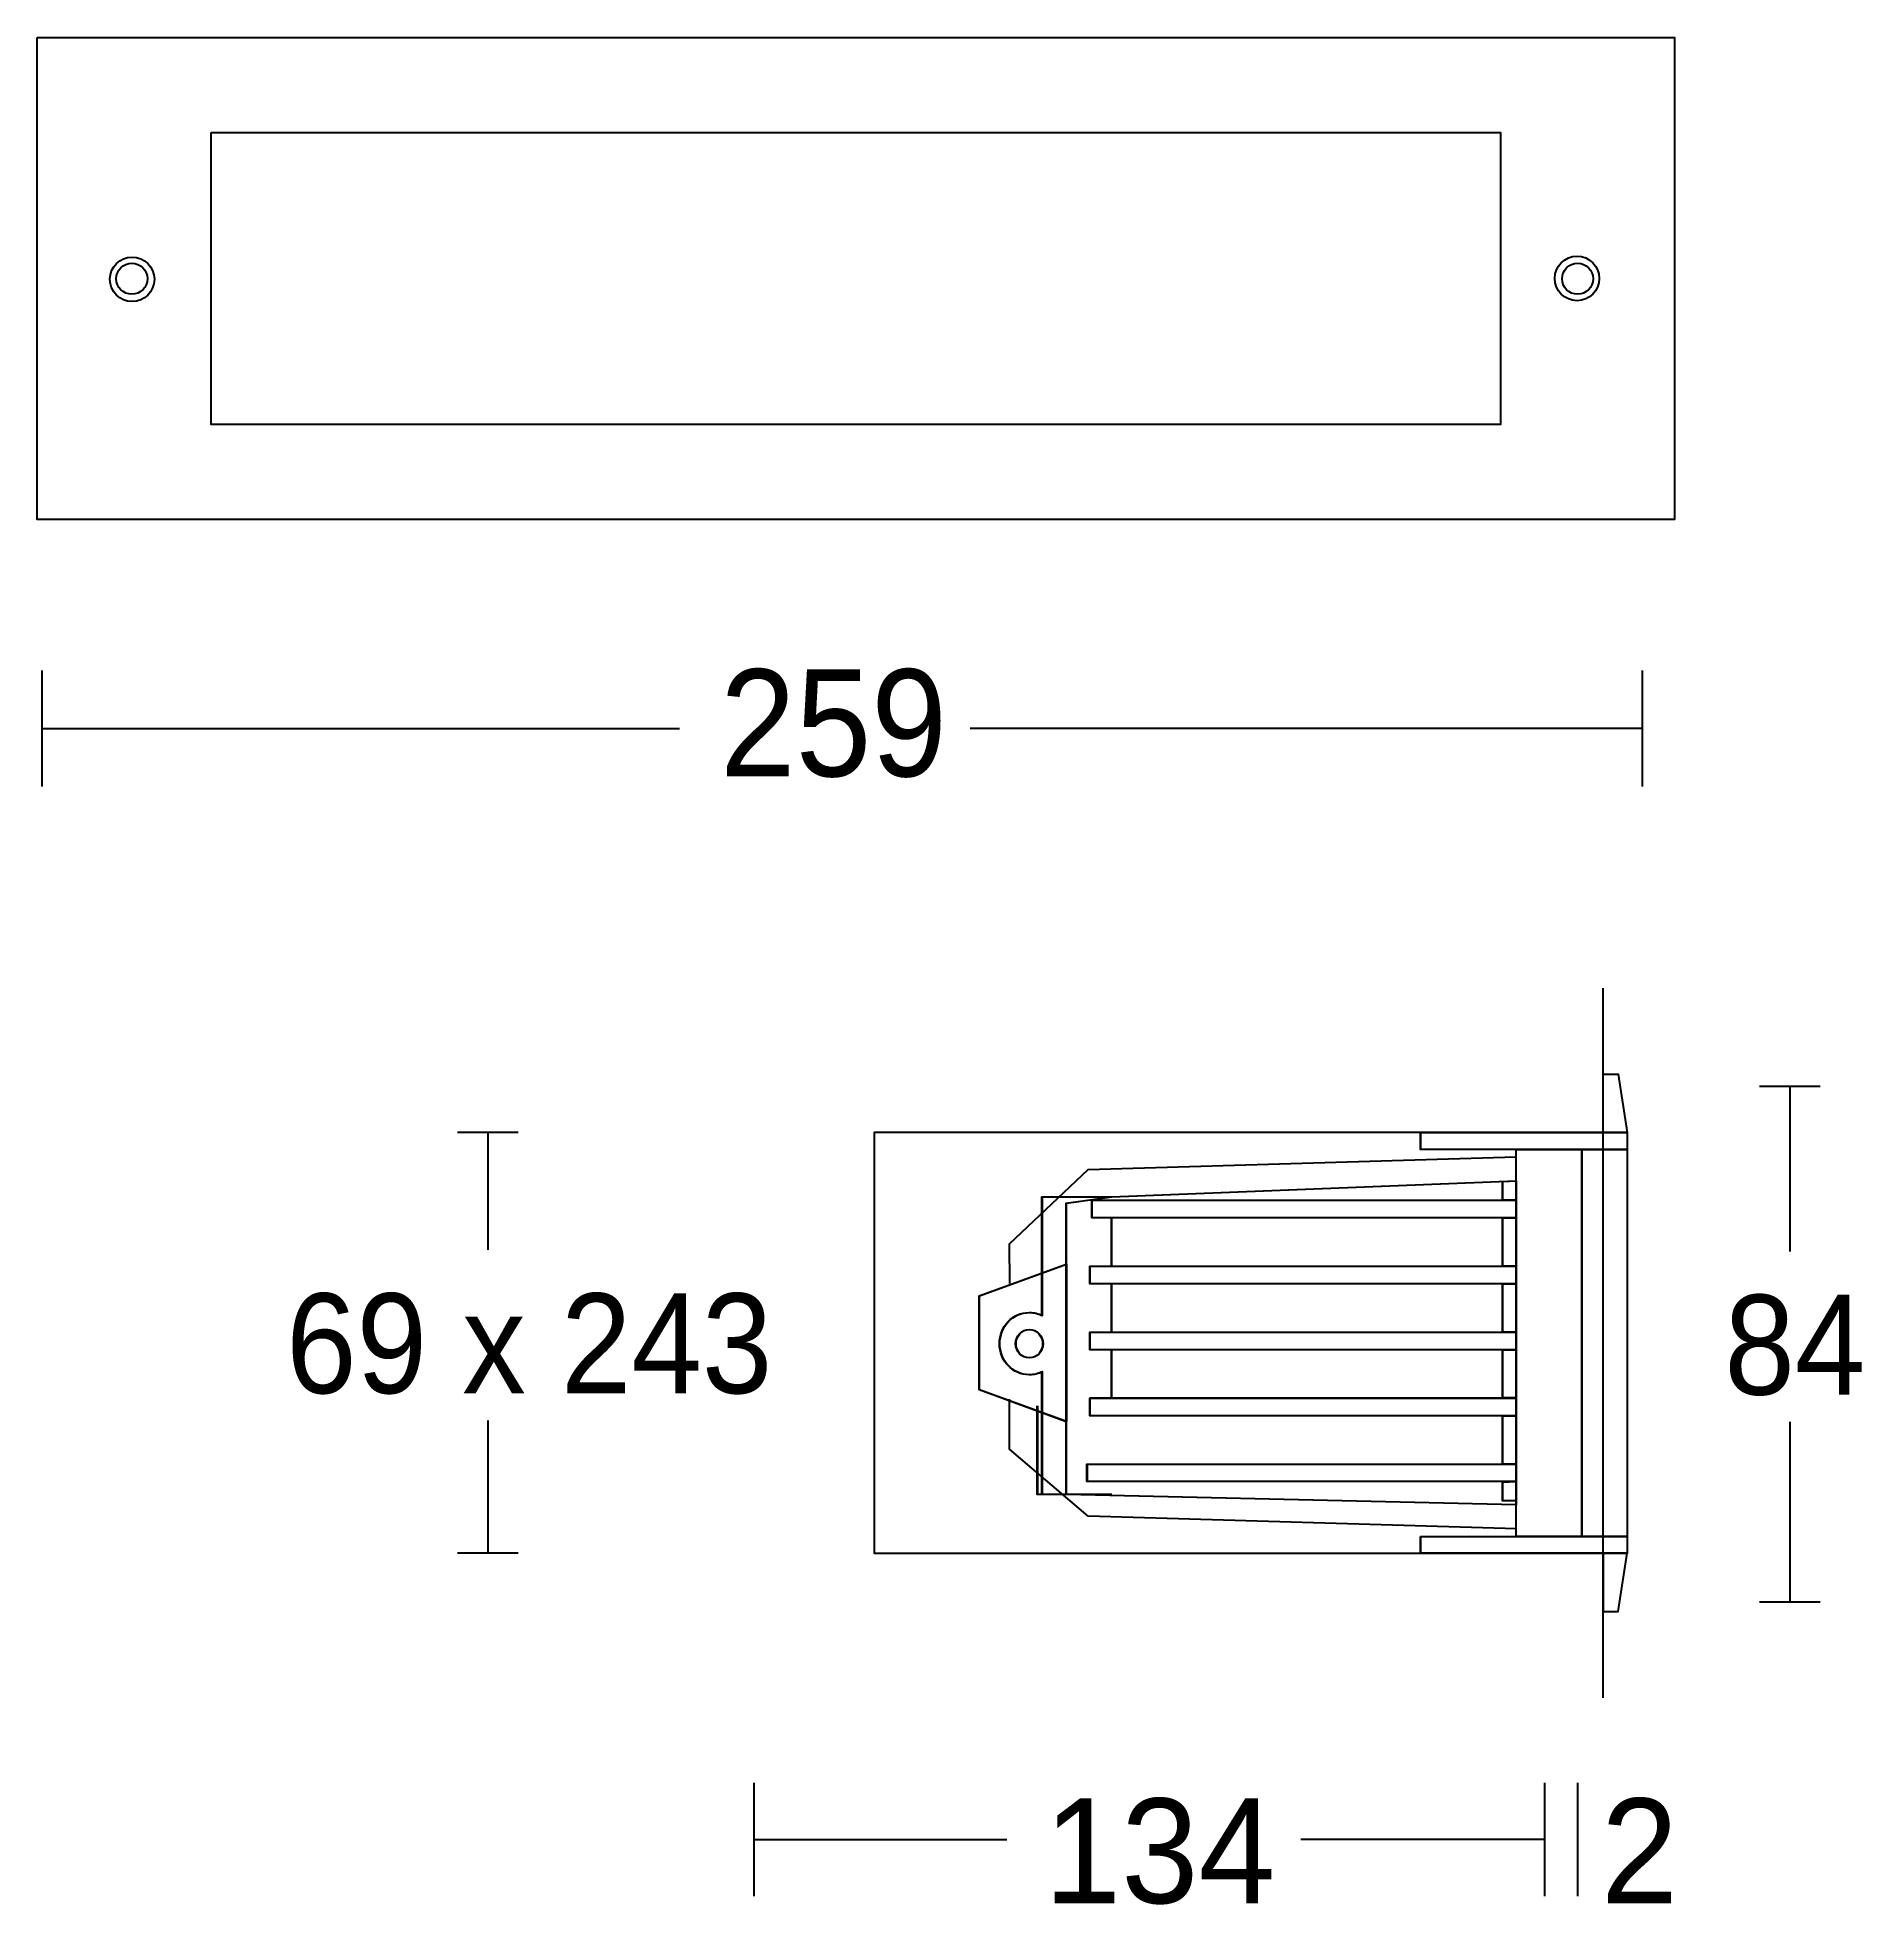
# Model space of a CAD drawing. Extents: x 10 to 186, y 43 to 223.
import ezdxf

# ---------------------------------------------------------------- set-up
doc = ezdxf.new("R2010")
doc.units = 0
doc.layers.add('LIVELLO_1', color=160, linetype='Continuous')
doc.styles.add('STD', font='txt')

# ---------------------------------------------------------------- blocks, each defined once
blk = doc.blocks.new('AI9-BLK1')
at = {"layer": 'LIVELLO_1', "color": 7}
for p, q in [((-87.08, 19.17), (-87.08, 30.36)), ((67.53, 19.17), (67.53, 30.36)), ((-87.08, 24.77), (-25.51, 24.77)), ((67.53, 24.77), (2.56, 24.77)), ((63.68, -0.3), (63.68, -68.85)), ((84.67, -9.8), (78.83, -9.8)), ((81.75, -9.8), (81.75, -25.74)), ((-41.1, -14.26), (-46.94, -14.26)), ((-44.02, -14.26), (-44.02, -25.6)), ((16.19, -22.49), (16.19, -27.15)), ((16.23, -22.49), (16.23, -27.15)), ((16.19, -28.98), (16.19, -33.52)), ((16.23, -28.98), (16.23, -33.52)), ((16.19, -35.24), (16.19, -39.9)), ((16.23, -35.24), (16.23, -39.9)), ((-44.02, -42.06), (-44.02, -54.89)), ((81.75, -42.2), (81.75, -59.62)), ((-41.1, -54.89), (-46.94, -54.89)), ((84.67, -59.62), (78.83, -59.62)), ((-18.28, -88.01), (-18.28, -77.07)), ((58.09, -88.01), (58.09, -77.07)), ((61.26, -88.01), (61.26, -77.07)), ((-18.28, -82.54), (6.12, -82.54)), ((58.09, -82.54), (34.51, -82.54))]:
    blk.add_line(p, q, dxfattribs=at)
for points in [[(-87.54, 91.5), (70.61, 91.5), (70.61, 44.95), (-87.54, 44.95)], [(-70.75, 82.33), (53.82, 82.33), (53.82, 54.12), (-70.75, 54.12)], [(63.71, -8.63), (65.17, -8.63), (66.05, -14.26), (63.71, -14.26)], [(46.09, -14.25), (66.05, -14.25), (66.05, -15.89), (46.09, -15.89)], [(46.11, -14.26), (66.05, -14.26), (66.05, -15.89), (46.11, -15.89)], [(61.65, -15.89), (61.65, -53.26), (55.31, -53.26), (55.31, -15.89)], [(61.65, -15.89), (61.65, -53.26), (55.32, -53.26), (55.32, -15.89)], [(66.04, -15.89), (66.04, -53.26), (61.65, -53.26), (61.65, -15.89)], [(66.04, -15.89), (66.04, -53.26), (61.65, -53.26), (61.65, -15.89)], [(55.31, -18.93), (55.31, -50.22), (11.85, -49.21), (11.85, -21.07), (16.24, -20.46)], [(55.32, -18.93), (55.32, -50.21), (11.89, -49.21), (11.89, -21.07), (16.27, -20.46)], [(55.31, -18.93), (55.31, -20.78), (54.01, -20.78), (54.01, -18.98)], [(55.32, -18.93), (55.32, -20.79), (54.02, -20.79), (54.02, -18.98)], [(55.31, -20.78), (55.31, -22.49), (14.33, -22.49), (14.32, -20.78)], [(55.32, -20.79), (55.32, -22.49), (14.37, -22.49), (14.36, -20.79)], [(55.31, -22.49), (55.31, -27.16), (54.01, -27.16), (54.01, -22.49)], [(55.32, -22.49), (55.32, -27.16), (54.02, -27.16), (54.02, -22.49)], [(11.85, -26.97), (11.85, -42.18), (3.44, -39.11), (3.44, -30.03)], [(11.89, -26.97), (11.89, -42.17), (3.48, -39.11), (3.48, -30.03)], [(55.31, -27.16), (55.31, -28.86), (14.12, -28.86), (14.12, -27.16)], [(55.32, -27.16), (55.32, -28.86), (14.16, -28.86), (14.16, -27.16)], [(55.31, -28.86), (55.31, -33.53), (54.01, -33.53), (54.01, -28.86)], [(55.32, -28.86), (55.32, -33.53), (54.02, -33.53), (54.02, -28.86)], [(55.31, -33.53), (55.31, -35.23), (14.12, -35.23), (14.12, -33.53)], [(55.32, -33.53), (55.32, -35.23), (14.16, -35.23), (14.16, -33.53)], [(55.31, -35.23), (55.31, -39.9), (54.01, -39.9), (54.01, -35.23)], [(55.32, -35.23), (55.32, -39.89), (54.02, -39.89), (54.02, -35.23)], [(55.31, -39.9), (55.31, -41.6), (14.12, -41.6), (14.12, -39.9)], [(55.32, -39.89), (55.32, -41.6), (14.16, -41.6), (14.16, -39.89)], [(55.31, -41.6), (55.31, -46.27), (54.01, -46.27), (54.01, -41.6)], [(55.32, -41.6), (55.32, -46.27), (54.02, -46.27), (54.02, -41.6)], [(55.31, -46.27), (55.31, -47.97), (13.86, -47.97), (13.86, -46.27)], [(55.32, -46.27), (55.32, -47.97), (13.9, -47.97), (13.9, -46.27)], [(55.31, -47.97), (55.31, -49.83), (54.01, -49.83), (54.01, -48.02)], [(55.32, -47.97), (55.32, -49.83), (54.02, -49.83), (54.02, -48.02)], [(46.09, -53.26), (66.05, -53.26), (66.05, -54.9), (46.09, -54.9)], [(46.11, -53.26), (66.05, -53.26), (66.05, -54.89), (46.11, -54.89)], [(63.71, -60.52), (65.17, -60.52), (66.05, -54.89), (63.71, -54.89)]]:
    blk.add_lwpolyline(points, close=True, dxfattribs=at)
for points in [[(66.05, -14.26), (-6.69, -14.26), (-6.69, -54.89), (66.05, -54.89)], [(6.41, -28.83), (6.37, -25.02), (13.96, -17.83), (55.31, -16.61)], [(55.34, -52.54), (13.96, -51.31), (6.37, -44.83), (6.37, -40.01)], [(11.85, -49.21), (9.06, -49.21), (9.06, -40.64)], [(11.89, -49.21), (9.11, -49.21), (9.11, -40.64)]]:
    blk.add_lwpolyline(points, dxfattribs=at)
for centre, radius in [((61.2, 68.22), 2.15), ((-78.38, 68.14), 2.15), ((-78.41, 68.19), 1.5), ((61.25, 68.19), 1.5)]:
    blk.add_circle(centre, radius, dxfattribs=at)
for centre in [(8.27, -34.65), (8.31, -34.65)]:
    blk.add_ellipse(centre, major_axis=(0, 1.37), ratio=0.952417, dxfattribs=at)
for points in [[(16.24, -49.21), (16.24, -49.21), (9.51, -49.21), (9.51, -49.21), (9.51, -49.21), (9.51, -37.36), (9.51, -37.36), (9.13, -37.55), (8.71, -37.65), (8.27, -37.65), (6.68, -37.65), (5.4, -36.3), (5.4, -34.65), (5.4, -32.98), (6.68, -31.64), (8.27, -31.64), (8.71, -31.64), (9.13, -31.74), (9.51, -31.93), (9.51, -31.93), (9.51, -20.46), (9.51, -20.46), (9.51, -20.46), (16.24, -20.46), (16.24, -20.46)], [(16.27, -49.21), (16.27, -49.21), (9.55, -49.21), (9.55, -49.21), (9.55, -49.21), (9.55, -37.36), (9.55, -37.36), (9.17, -37.55), (8.75, -37.65), (8.31, -37.65), (6.72, -37.65), (5.44, -36.3), (5.44, -34.65), (5.44, -32.98), (6.72, -31.64), (8.31, -31.64), (8.75, -31.64), (9.17, -31.74), (9.55, -31.93), (9.55, -31.93), (9.55, -20.46), (9.55, -20.46), (9.55, -20.46), (16.27, -20.46), (16.27, -20.46)]]:
    blk.add_open_spline(points, degree=3, knots=[0, 0, 0, 0, 1, 1, 1, 2, 2, 2, 3, 3, 3, 4, 4, 4, 5, 5, 5, 6, 6, 6, 7, 7, 7, 8, 8, 8, 8], dxfattribs=at)
at = {"layer": 'LIVELLO_1', "color": 7, "attachment_point": 1, "style": 'STD'}
for s, insert, char_height in [('\\fMyriad Roman|b0|i0;\\H10.3426;\\W0.95;\\C7;259', (-21.59, 30.48), 10.3426), ('\\fMyriad Roman|b0|i0;\\H9.6392;\\W0.95;\\C7;69 x 243', (-63.51, -29.79), 9.6392), ('\\fMyriad Roman|b0|i0;\\H9.6392;\\W0.95;\\C7;84', (75.43, -29.93), 9.6392), ('\\fMyriad Roman|b0|i0;\\H10.1172;\\W0.99;\\C7;134', (9.72, -78.56), 10.1172), ('\\fMyriad Roman|b0|i0;\\H10.1172;\\W0.99;\\C7;2', (63.51, -78.56), 10.1172)]:
    blk.add_mtext(s, dxfattribs=dict(at, insert=insert, char_height=char_height))

msp = doc.modelspace()

# ---------------------------------------------------------------- block references
at = {"layer": 'LIVELLO_1', "color": 7}
msp.add_blockref('AI9-BLK1', (97.493791, 131.937683), dxfattribs=at)

doc.saveas('drawing.dxf')
